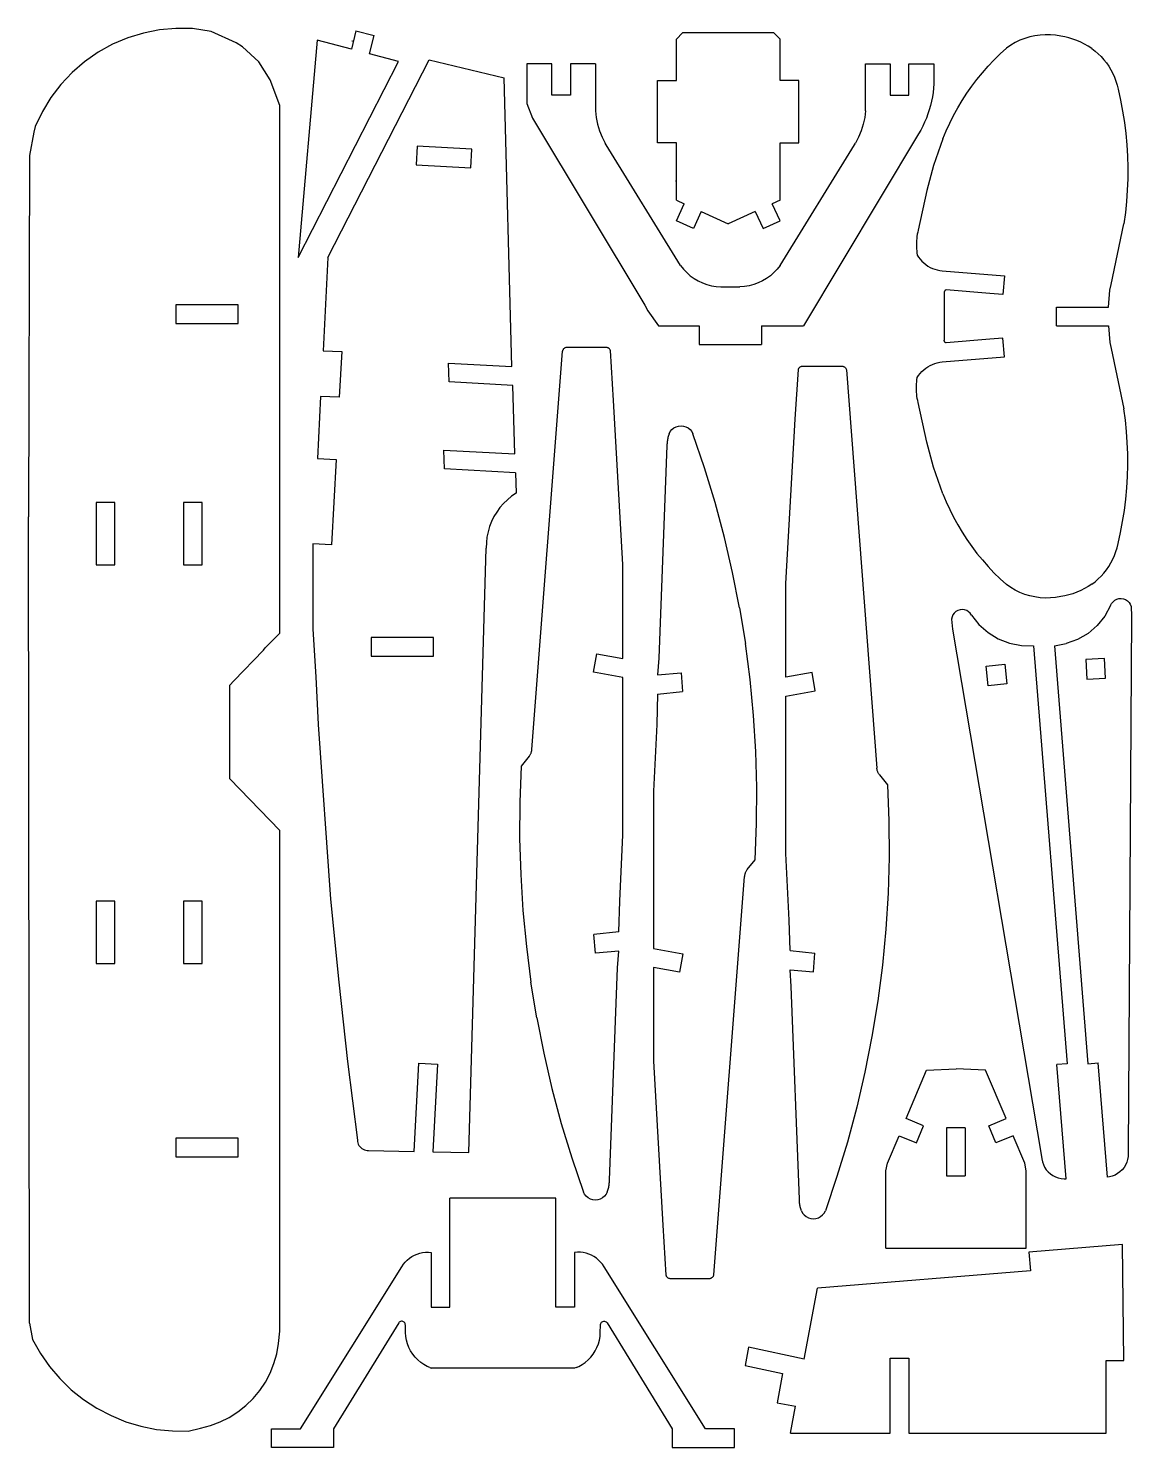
# Model space of a CAD drawing. Extents: x -201 to 201, y -128 to 128.
# Drawn here: x 1.7 to 200.9, y -128.1 to 128.1 of the extents above; entities that cross this region are included whole.
import ezdxf

# ---------------------------------------------------------------- set-up
doc = ezdxf.new("R2010")
doc.units = 0
doc.header["$MEASUREMENT"] = 0
doc.layers.get('0').update_dxf_attribs({"linetype": 'CONTINUOUS'})

msp = doc.modelspace()

# ---------------------------------------------------------------- linework, layer by layer
for p, q in [((28.38, 128.08), (25.42, 127.81)), ((31.35, 128.04), (28.38, 128.08)), ((19.67, 126.37), (16.93, 125.21)), ((22.51, 127.24), (19.67, 126.37)), ((25.42, 127.81), (22.51, 127.24)), ((34.71, 127.5), (31.35, 128.04)), ((39.26, 125.49), (34.71, 127.5)), ((53.85, 125.98), (50.44, 86.71)), ((60.08, 124.35), (53.85, 125.98)), ((60.88, 127.63), (60.08, 124.35)), ((60.23, 125.79), (60.11, 125.79)), ((60.88, 127.63), (64.14, 126.77)), ((63.35, 123.49), (64.14, 126.77)), ((118.73, 126.16), (119.85, 127.29)), ((118.73, 118.66), (118.73, 126.16)), ((136.35, 127.29), (119.85, 127.29)), ((137.47, 126.16), (136.35, 127.29)), ((137.47, 118.66), (137.47, 126.16)), ((179.92, 125.52), (179.1, 125.04)), ((180.76, 125.93), (179.92, 125.52)), ((181.64, 126.27), (180.76, 125.93)), ((182.54, 126.55), (181.64, 126.27)), ((183.46, 126.75), (182.54, 126.55)), ((184.39, 126.88), (183.46, 126.75)), ((185.33, 126.94), (184.39, 126.88)), ((186.27, 126.93), (185.33, 126.94)), ((187.2, 126.84), (186.27, 126.93)), ((188.13, 126.68), (187.2, 126.84)), ((188.88, 126.55), (188.13, 126.68)), ((189.62, 126.37), (188.88, 126.55)), ((190.34, 126.15), (189.62, 126.37)), ((191.06, 125.89), (190.34, 126.15)), ((191.75, 125.59), (191.06, 125.89)), ((192.43, 125.24), (191.75, 125.59)), ((14.33, 123.77), (11.89, 122.07)), ((16.93, 125.21), (14.33, 123.77)), ((40.41, 124.75), (39.26, 125.49)), ((43.35, 122.04), (40.41, 124.75)), ((68.58, 122.12), (63.35, 123.49)), ((176.07, 122.37), (177.18, 123.46)), ((177.18, 123.46), (178.33, 124.51)), ((179.1, 125.04), (178.33, 124.51)), ((193.09, 124.86), (192.43, 125.24)), ((193.72, 124.44), (193.09, 124.86)), ((193.72, 124.44), (194.32, 123.99)), ((194.32, 123.99), (194.88, 123.51)), ((194.88, 123.51), (195.41, 122.99)), ((195.41, 122.99), (195.91, 122.43)), ((11.89, 122.07), (9.64, 120.13)), ((45.38, 118.78), (43.35, 122.04)), ((50.44, 86.71), (68.58, 122.12)), ((55.81, 86.71), (74.1, 122.41)), ((74.1, 122.41), (87.64, 119.13)), ((74.1, 122.41), (74.1, 122.41)), ((96.23, 121.66), (91.73, 121.66)), ((91.73, 121.66), (91.73, 114.54)), ((96.23, 116.04), (96.23, 121.66)), ((99.6, 121.66), (99.6, 116.04)), ((104.1, 121.66), (99.6, 121.66)), ((104.1, 121.66), (104.1, 113.2)), ((152.85, 121.66), (157.35, 121.66)), ((152.85, 113.2), (152.85, 121.66)), ((157.35, 121.66), (157.35, 116.04)), ((160.73, 116.04), (160.73, 121.66)), ((160.73, 121.66), (165.23, 121.66)), ((165.23, 121.66), (165.23, 118.1)), ((173.98, 120.08), (175.01, 121.24)), ((175.01, 121.24), (176.07, 122.37)), ((196.38, 121.85), (195.91, 122.43)), ((196.38, 121.85), (196.8, 121.24)), ((196.8, 121.24), (197.19, 120.6)), ((197.19, 120.6), (197.54, 119.94)), ((7.61, 117.96), (5.81, 115.6)), ((9.64, 120.13), (7.61, 117.96)), ((47.1, 114.16), (45.38, 118.78)), ((89.01, 67.06), (87.64, 119.13)), ((115.35, 107.41), (115.35, 118.66)), ((115.35, 118.66), (118.73, 118.66)), ((140.85, 118.66), (137.47, 118.66)), ((140.85, 107.41), (140.85, 118.66)), ((165.23, 118.1), (165.17, 117.3)), ((172.06, 117.63), (173, 118.87)), ((173, 118.87), (173.98, 120.08)), ((197.54, 119.94), (197.84, 119.26)), ((197.84, 119.26), (198.1, 118.56)), ((198.1, 118.56), (198.32, 117.85)), ((198.32, 117.85), (198.49, 117.13)), ((5.81, 115.6), (4.26, 113.06)), ((99.6, 116.04), (96.23, 116.04)), ((157.35, 116.04), (160.73, 116.04)), ((164.96, 115.72), (164.8, 114.94)), ((165.08, 116.51), (164.96, 115.72)), ((165.17, 117.3), (165.08, 116.51)), ((170.32, 115.06), (171.17, 116.36)), ((171.17, 116.36), (172.06, 117.63)), ((198.49, 117.13), (198.93, 115.13)), ((4.26, 113.06), (2.98, 110.38)), ((47.1, 18.91), (47.1, 114.16)), ((91.73, 114.54), (92.78, 111.88)), ((104.1, 113.2), (104.23, 111.97)), ((152.85, 113.2), (152.73, 111.97)), ((164.4, 113.39), (164.15, 112.63)), ((164.62, 114.16), (164.4, 113.39)), ((164.8, 114.94), (164.62, 114.16)), ((168.78, 112.36), (169.53, 113.72)), ((169.53, 113.72), (170.32, 115.06)), ((198.93, 115.13), (199.31, 113.13)), ((199.31, 113.13), (199.62, 111.11)), ((2.98, 110.38), (2.72, 109.32)), ((92.78, 111.88), (113.03, 78.13)), ((104.23, 111.97), (104.47, 110.77)), ((104.47, 110.77), (104.83, 109.59)), ((152.48, 110.77), (152.12, 109.59)), ((152.73, 111.97), (152.48, 110.77)), ((163.22, 110.42), (162.86, 109.71)), ((163.56, 111.14), (163.22, 110.42)), ((163.87, 111.88), (163.56, 111.14)), ((164.15, 112.63), (163.87, 111.88)), ((167.43, 109.56), (168.08, 110.97)), ((168.08, 110.97), (168.78, 112.36)), ((199.62, 111.11), (199.87, 109.08)), ((2.72, 109.32), (1.91, 105.16)), ((104.83, 109.59), (105.31, 108.46)), ((105.31, 108.46), (105.9, 107.38)), ((162.46, 109.02), (141.69, 74.4)), ((151.64, 108.46), (151.05, 107.38)), ((152.12, 109.59), (151.64, 108.46)), ((162.86, 109.71), (162.46, 109.02)), ((166.84, 108.13), (165.15, 103.33)), ((166.84, 108.13), (167.43, 109.56)), ((199.87, 109.08), (200.05, 107.05)), ((1.91, 105.16), (1.73, 39.91)), ((71.9, 106.8), (71.73, 103.43)), ((81.78, 106.28), (71.9, 106.8)), ((81.6, 102.91), (81.78, 106.28)), ((106.05, 107.08), (105.9, 107.38)), ((119.48, 85.29), (106.05, 107.08)), ((118.73, 107.41), (115.35, 107.41)), ((118.73, 97.06), (118.73, 107.41)), ((137.47, 107.41), (140.85, 107.41)), ((137.47, 97.06), (137.47, 107.41)), ((137.48, 85.29), (150.9, 107.08)), ((150.9, 107.08), (151.05, 107.38)), ((200.05, 107.05), (200.17, 105.01)), ((71.73, 103.43), (81.6, 102.91)), ((165.15, 103.33), (163.96, 98.82)), ((200.17, 105.01), (200.23, 102.97)), ((200.23, 102.97), (200.22, 100.93)), ((118.72, 100.46), (118.73, 100.86)), ((118.73, 100.44), (118.72, 100.46)), ((200.22, 100.93), (200.15, 98.89)), ((163.96, 98.82), (162.38, 91.64)), ((200.15, 98.89), (200.02, 96.86)), ((118.73, 97.06), (120.15, 96.42)), ((118.75, 93.35), (120.15, 96.42)), ((123.22, 95.02), (121.82, 91.95)), ((123.22, 95.02), (128.1, 92.79)), ((132.98, 95.02), (128.1, 92.79)), ((132.98, 95.02), (134.38, 91.95)), ((137.47, 97.06), (136.05, 96.42)), ((137.45, 93.35), (136.05, 96.42)), ((199.82, 94.82), (199.55, 92.8)), ((200.02, 96.86), (199.82, 94.82)), ((121.82, 91.95), (118.75, 93.35)), ((134.38, 91.95), (137.45, 93.35)), ((197.23, 81.88), (199.55, 92.8)), ((162.09, 89.79), (162.07, 89.41)), ((162.12, 90.16), (162.09, 89.79)), ((162.17, 90.53), (162.12, 90.16)), ((162.22, 90.91), (162.17, 90.53)), ((162.3, 91.28), (162.22, 90.91)), ((162.38, 91.64), (162.3, 91.28)), ((162.07, 89.41), (162.06, 89.04)), ((162.06, 89.04), (162.07, 88.66)), ((162.07, 88.66), (162.09, 88.28)), ((162.09, 88.28), (162.12, 87.91)), ((162.12, 87.91), (162.17, 87.54)), ((162.17, 87.54), (162.23, 87.16)), ((162.23, 87.16), (162.47, 86.77)), ((55.81, 86.71), (54.93, 69.9)), ((119.48, 85.29), (120.01, 84.62)), ((120.01, 84.62), (120.6, 84)), ((136.94, 84.62), (136.35, 84)), ((137.48, 85.29), (136.94, 84.62)), ((162.47, 86.77), (162.75, 86.4)), ((162.75, 86.4), (163.06, 86.06)), ((163.06, 86.06), (163.39, 85.74)), ((163.39, 85.74), (163.75, 85.45)), ((163.75, 85.45), (164.13, 85.18)), ((164.13, 85.18), (164.53, 84.95)), ((164.53, 84.95), (164.95, 84.76)), ((164.95, 84.76), (165.39, 84.6)), ((165.39, 84.6), (165.83, 84.47)), ((120.6, 84), (121.25, 83.44)), ((121.25, 83.44), (121.94, 82.95)), ((121.94, 82.95), (122.68, 82.51)), ((122.68, 82.51), (123.45, 82.15)), ((123.45, 82.15), (124.25, 81.86)), ((133.5, 82.15), (132.7, 81.86)), ((134.28, 82.51), (133.5, 82.15)), ((135.01, 82.95), (134.28, 82.51)), ((135.71, 83.44), (135.01, 82.95)), ((136.35, 84), (135.71, 83.44)), ((165.83, 84.47), (166.28, 84.38)), ((166.28, 84.38), (166.74, 84.33)), ((166.74, 84.33), (177.98, 83.41)), ((177.98, 83.41), (177.7, 80.04)), ((124.25, 81.86), (125.08, 81.64)), ((125.08, 81.64), (125.92, 81.5)), ((125.92, 81.5), (126.77, 81.43)), ((126.77, 81.43), (130.18, 81.43)), ((131.03, 81.5), (130.18, 81.43)), ((131.87, 81.64), (131.03, 81.5)), ((132.7, 81.86), (131.87, 81.64)), ((167.12, 80.57), (167.1, 80.52)), ((167.1, 80.52), (167.1, 80.47)), ((167.1, 80.47), (167.1, 80.41)), ((167.1, 80.41), (167.1, 71.79)), ((167.13, 80.62), (167.12, 80.57)), ((167.16, 80.67), (167.13, 80.62)), ((167.19, 80.72), (167.16, 80.67)), ((167.22, 80.76), (167.19, 80.72)), ((167.26, 80.79), (167.22, 80.76)), ((167.3, 80.83), (167.26, 80.79)), ((167.35, 80.85), (167.3, 80.83)), ((167.4, 80.87), (167.35, 80.85)), ((167.45, 80.88), (167.4, 80.87)), ((175.34, 80.24), (167.45, 80.88)), ((177.7, 80.04), (175.34, 80.24)), ((196.73, 77.79), (196.97, 80.82)), ((196.97, 80.82), (197.23, 81.88)), ((39.6, 78.16), (28.35, 78.16)), ((28.35, 78.16), (28.35, 74.79)), ((39.6, 74.79), (39.6, 78.16)), ((113.03, 78.13), (113.55, 77.08)), ((113.55, 77.08), (115.49, 74.4)), ((187.35, 74.41), (187.35, 77.79)), ((187.35, 77.79), (196.73, 77.79)), ((28.35, 74.79), (39.6, 74.79)), ((115.49, 74.4), (122.85, 74.4)), ((122.85, 74.4), (122.85, 71.03)), ((134.1, 74.4), (134.1, 71.03)), ((134.1, 74.4), (141.69, 74.4)), ((187.35, 74.41), (196.73, 74.41)), ((196.73, 74.41), (196.97, 71.38)), ((167.1, 71.74), (167.1, 71.79)), ((167.1, 71.68), (167.1, 71.74)), ((175.34, 71.96), (167.45, 71.32)), ((177.7, 72.16), (175.34, 71.96)), ((177.98, 68.79), (177.7, 72.16)), ((54.93, 69.9), (58.3, 69.73)), ((58.3, 69.73), (57.87, 61.49)), ((92.63, -2.07), (98.16, 69.83)), ((98.18, 69.92), (98.16, 69.83)), ((98.22, 70.01), (98.18, 69.92)), ((98.26, 70.09), (98.22, 70.01)), ((98.31, 70.16), (98.26, 70.09)), ((98.37, 70.23), (98.31, 70.16)), ((98.44, 70.3), (98.37, 70.23)), ((98.51, 70.35), (98.44, 70.3)), ((98.59, 70.4), (98.51, 70.35)), ((98.68, 70.44), (98.59, 70.4)), ((98.76, 70.46), (98.68, 70.44)), ((98.85, 70.48), (98.76, 70.46)), ((98.95, 70.49), (98.85, 70.48)), ((106.06, 70.49), (98.95, 70.49)), ((106.15, 70.49), (106.06, 70.49)), ((106.23, 70.47), (106.15, 70.49)), ((106.32, 70.45), (106.23, 70.47)), ((106.4, 70.42), (106.32, 70.45)), ((106.47, 70.38), (106.4, 70.42)), ((106.54, 70.34), (106.47, 70.38)), ((106.61, 70.28), (106.54, 70.34)), ((106.67, 70.22), (106.61, 70.28)), ((106.72, 70.15), (106.67, 70.22)), ((106.76, 70.07), (106.72, 70.15)), ((106.8, 70), (106.76, 70.07)), ((106.82, 69.91), (106.8, 70)), ((107.4, 60.9), (106.82, 69.91)), ((122.85, 71.03), (134.1, 71.03)), ((167.12, 71.63), (167.1, 71.68)), ((167.13, 71.58), (167.12, 71.63)), ((167.16, 71.53), (167.13, 71.58)), ((167.19, 71.49), (167.16, 71.53)), ((167.22, 71.44), (167.19, 71.49)), ((167.26, 71.41), (167.22, 71.44)), ((167.3, 71.38), (167.26, 71.41)), ((167.35, 71.35), (167.3, 71.38)), ((167.4, 71.33), (167.35, 71.35)), ((167.45, 71.32), (167.4, 71.33)), ((196.97, 71.38), (197.23, 70.32)), ((197.23, 70.32), (199.55, 59.4)), ((77.68, 64.26), (77.56, 67.66)), ((77.56, 67.66), (89.01, 67.06)), ((140.76, 66.54), (140.78, 66.62)), ((140.78, 66.62), (140.82, 66.7)), ((140.82, 66.7), (140.86, 66.77)), ((140.86, 66.77), (140.91, 66.84)), ((140.91, 66.84), (140.97, 66.9)), ((140.97, 66.9), (141.03, 66.96)), ((141.03, 66.96), (141.11, 67.01)), ((141.11, 67.01), (141.18, 67.05)), ((141.18, 67.05), (141.26, 67.08)), ((141.26, 67.08), (141.34, 67.1)), ((141.34, 67.1), (141.43, 67.11)), ((141.43, 67.11), (141.52, 67.11)), ((141.52, 67.11), (148.63, 67.11)), ((148.63, 67.11), (148.72, 67.11)), ((148.72, 67.11), (148.81, 67.09)), ((148.81, 67.09), (148.9, 67.06)), ((148.9, 67.06), (148.99, 67.02)), ((148.99, 67.02), (149.07, 66.98)), ((149.07, 66.98), (149.14, 66.92)), ((149.14, 66.92), (149.21, 66.86)), ((149.21, 66.86), (149.27, 66.79)), ((149.27, 66.79), (149.32, 66.71)), ((149.32, 66.71), (149.36, 66.63)), ((149.36, 66.63), (149.39, 66.55)), ((163.39, 66.47), (163.75, 66.76)), ((163.75, 66.76), (164.13, 67.02)), ((164.13, 67.02), (164.53, 67.25)), ((164.53, 67.25), (164.95, 67.44)), ((164.95, 67.44), (165.39, 67.61)), ((165.39, 67.61), (165.83, 67.73)), ((165.83, 67.73), (166.28, 67.82)), ((166.28, 67.82), (166.74, 67.87)), ((166.74, 67.87), (177.98, 68.79)), ((89.23, 63.65), (77.68, 64.26)), ((140.18, 57.53), (140.76, 66.54)), ((149.39, 66.55), (149.42, 66.46)), ((149.42, 66.46), (154.95, -5.44)), ((162.09, 63.92), (162.12, 64.29)), ((162.12, 64.29), (162.17, 64.67)), ((162.17, 64.67), (162.23, 65.04)), ((162.23, 65.04), (162.47, 65.43)), ((162.47, 65.43), (162.75, 65.8)), ((162.75, 65.8), (163.06, 66.15)), ((163.06, 66.15), (163.39, 66.47)), ((54.5, 61.66), (53.91, 50.43)), ((57.87, 61.49), (54.5, 61.66)), ((89.58, 51.28), (89.23, 63.65)), ((162.06, 63.17), (162.07, 63.54)), ((162.07, 62.79), (162.06, 63.17)), ((162.07, 63.54), (162.09, 63.92)), ((162.09, 62.42), (162.07, 62.79)), ((162.12, 62.04), (162.09, 62.42)), ((162.17, 61.67), (162.12, 62.04)), ((162.22, 61.3), (162.17, 61.67)), ((109.07, 31.29), (107.4, 60.9)), ((162.3, 60.93), (162.22, 61.3)), ((162.38, 60.56), (162.3, 60.93)), ((163.96, 53.39), (162.38, 60.56)), ((199.82, 57.38), (199.55, 59.4)), ((138.51, 27.91), (140.18, 57.53)), ((200.02, 55.35), (199.82, 57.38)), ((117.13, 53.87), (117.1, 53.69)), ((117.16, 54.04), (117.13, 53.87)), ((117.2, 54.22), (117.16, 54.04)), ((117.25, 54.4), (117.2, 54.22)), ((117.3, 54.57), (117.25, 54.4)), ((117.35, 54.74), (117.3, 54.57)), ((117.41, 54.91), (117.35, 54.74)), ((117.41, 54.91), (117.63, 55.32)), ((117.63, 55.32), (117.92, 55.67)), ((117.92, 55.67), (118.27, 55.96)), ((118.27, 55.96), (118.68, 56.17)), ((118.68, 56.17), (119.11, 56.31)), ((119.11, 56.31), (119.57, 56.35)), ((119.57, 56.35), (120.02, 56.31)), ((120.02, 56.31), (120.46, 56.17)), ((120.46, 56.17), (120.87, 55.96)), ((120.87, 55.96), (121.22, 55.67)), ((121.22, 55.67), (121.51, 55.32)), ((121.51, 55.32), (121.73, 54.91)), ((123.82, 48.74), (121.73, 54.91)), ((200.15, 53.31), (200.02, 55.35)), ((76.87, 48.56), (76.75, 51.95)), ((76.75, 51.95), (89.58, 51.28)), ((117.03, 52.78), (115.55, 14.42)), ((117.04, 53.15), (117.03, 52.96)), ((117.03, 52.96), (117.03, 52.78)), ((117.06, 53.33), (117.04, 53.15)), ((117.07, 53.51), (117.06, 53.33)), ((117.1, 53.69), (117.07, 53.51)), ((165.15, 48.88), (163.96, 53.39)), ((200.22, 51.27), (200.15, 53.31)), ((200.23, 49.23), (200.22, 51.27)), ((53.91, 50.43), (57.28, 50.25)), ((57.28, 50.25), (56.47, 34.86)), ((125.72, 42.51), (123.82, 48.74)), ((166.84, 44.08), (165.15, 48.88)), ((200.17, 47.19), (200.23, 49.23)), ((89.68, 47.89), (76.87, 48.56)), ((89.68, 47.89), (89.78, 44.18)), ((200.05, 45.15), (200.17, 47.19)), ((88.97, 43.63), (88.21, 43.01)), ((89.78, 44.18), (88.97, 43.63)), ((166.84, 44.08), (167.43, 42.64)), ((199.87, 43.12), (200.05, 45.15)), ((17.33, 42.5), (13.96, 42.5)), ((13.96, 42.5), (13.96, 31.25)), ((17.33, 31.25), (17.33, 42.5)), ((33.08, 42.5), (29.71, 42.5)), ((29.71, 42.5), (29.71, 31.25)), ((33.08, 31.25), (33.08, 42.5)), ((86.86, 41.58), (86.29, 40.79)), ((87.51, 42.33), (86.86, 41.58)), ((88.21, 43.01), (87.51, 42.33)), ((127.4, 36.21), (125.72, 42.51)), ((167.43, 42.64), (168.08, 41.23)), ((168.08, 41.23), (168.78, 39.84)), ((199.31, 39.08), (199.62, 41.09)), ((199.62, 41.09), (199.87, 43.12)), ((1.91, -105.59), (1.73, 39.91)), ((85.35, 39.07), (85, 38.15)), ((85.78, 39.95), (85.35, 39.07)), ((86.29, 40.79), (85.78, 39.95)), ((168.78, 39.84), (169.53, 38.48)), ((169.53, 38.48), (170.32, 37.15)), ((198.93, 37.07), (199.31, 39.08)), ((84.53, 36.24), (84.43, 35.27)), ((84.73, 37.21), (84.53, 36.24)), ((85, 38.15), (84.73, 37.21)), ((128.88, 29.86), (127.4, 36.21)), ((170.32, 37.15), (171.17, 35.84)), ((198.49, 35.08), (198.93, 37.07)), ((56.47, 34.86), (53.1, 35.04)), ((53.1, 35.04), (53.1, 19.66)), ((56.48, 34.86), (56.47, 34.86)), ((81.23, -74.84), (84.41, 34.28)), ((84.43, 35.27), (84.41, 34.28)), ((171.17, 35.84), (172.06, 34.57)), ((172.06, 34.57), (173, 33.33)), ((173, 33.33), (173.98, 32.13)), ((197.84, 32.94), (198.1, 33.64)), ((198.1, 33.64), (198.32, 34.35)), ((198.32, 34.35), (198.49, 35.08)), ((13.96, 31.25), (17.33, 31.25)), ((29.71, 31.25), (33.08, 31.25)), ((109.07, 14.35), (109.07, 31.29)), ((173.98, 32.13), (175.01, 30.96)), ((175.01, 30.96), (176.07, 29.83)), ((196.38, 30.35), (196.8, 30.96)), ((196.8, 30.96), (197.19, 31.6)), ((197.19, 31.6), (197.54, 32.26)), ((197.54, 32.26), (197.84, 32.94)), ((130.14, 23.47), (128.88, 29.86)), ((176.07, 29.83), (177.18, 28.74)), ((177.18, 28.74), (178.33, 27.69)), ((193.72, 27.76), (194.32, 28.21)), ((194.32, 28.21), (194.88, 28.7)), ((194.88, 28.7), (195.41, 29.22)), ((195.41, 29.22), (195.91, 29.77)), ((195.91, 29.77), (196.38, 30.35)), ((138.5, 10.98), (138.51, 27.91)), ((179.1, 27.16), (178.33, 27.69)), ((179.92, 26.68), (179.1, 27.16)), ((180.76, 26.27), (179.92, 26.68)), ((181.64, 25.93), (180.76, 26.27)), ((182.54, 25.66), (181.64, 25.93)), ((183.46, 25.45), (182.54, 25.66)), ((188.88, 25.65), (188.13, 25.52)), ((189.62, 25.83), (188.88, 25.65)), ((190.34, 26.05), (189.62, 25.83)), ((191.06, 26.31), (190.34, 26.05)), ((191.75, 26.62), (191.06, 26.31)), ((192.43, 26.96), (191.75, 26.62)), ((193.09, 27.34), (192.43, 26.96)), ((193.72, 27.76), (193.09, 27.34)), ((130.14, 23.47), (131.19, 17.04)), ((169.95, 23.15), (169.57, 23.03)), ((170.36, 23.19), (169.95, 23.15)), ((170.76, 23.14), (170.36, 23.19)), ((171.15, 23.01), (170.76, 23.14)), ((184.39, 25.32), (183.46, 25.45)), ((185.33, 25.26), (184.39, 25.32)), ((186.27, 25.28), (185.33, 25.26)), ((187.2, 25.36), (186.27, 25.28)), ((188.13, 25.52), (187.2, 25.36)), ((197.14, 23.91), (196.09, 22)), ((197.14, 23.91), (197.32, 24.28)), ((197.32, 24.28), (197.57, 24.6)), ((197.57, 24.6), (197.88, 24.86)), ((197.88, 24.86), (198.24, 25.05)), ((198.24, 25.05), (198.63, 25.16)), ((198.63, 25.16), (199.04, 25.19)), ((199.04, 25.19), (199.44, 25.13)), ((199.44, 25.13), (199.82, 24.99)), ((199.82, 24.99), (200.17, 24.77)), ((200.17, 24.77), (200.46, 24.48)), ((200.46, 24.48), (200.68, 24.14)), ((200.68, 24.14), (200.82, 23.76)), ((200.82, 23.76), (200.93, 21.97)), ((168.5, 21.85), (168.42, 21.45)), ((168.42, 21.45), (168.6, 19.67)), ((168.67, 22.22), (168.5, 21.85)), ((168.91, 22.55), (168.67, 22.22)), ((169.21, 22.82), (168.91, 22.55)), ((169.57, 23.03), (169.21, 22.82)), ((171.5, 22.8), (171.15, 23.01)), ((171.8, 22.53), (171.5, 22.8)), ((172.03, 22.19), (171.8, 22.53)), ((172.03, 22.19), (173.37, 20.47)), ((196.09, 22), (194.72, 20.3)), ((200.93, 21.97), (200.32, -74.57)), ((44.48, 16.29), (47.1, 18.91)), ((53.1, 19.66), (53.65, 11.05)), ((63.6, 18.16), (63.6, 14.79)), ((74.85, 18.16), (63.6, 18.16)), ((74.85, 14.79), (74.85, 18.16)), ((168.6, 19.67), (184.64, -75.53)), ((173.37, 20.47), (175, 19.02)), ((175, 19.02), (176.86, 17.88)), ((193.06, 18.88), (191.18, 17.78)), ((194.72, 20.3), (193.06, 18.88)), ((38.85, 10.29), (44.18, 15.88)), ((44.18, 15.88), (44.48, 16.29)), ((132.03, 10.58), (131.19, 17.04)), ((176.86, 17.88), (178.9, 17.1)), ((178.9, 17.1), (181.04, 16.68)), ((181.04, 16.68), (183.23, 16.66)), ((183.23, 16.66), (189.3, -58.79)), ((186.98, 16.66), (189.13, 17.03)), ((186.98, 16.66), (193.05, -58.79)), ((191.18, 17.78), (189.13, 17.03)), ((63.6, 14.79), (74.85, 14.79)), ((103.75, 11.9), (104.36, 15.22)), ((104.36, 15.22), (109.07, 14.35)), ((115.55, 14.42), (115.35, 11.41)), ((174.68, 12.95), (178.03, 13.3)), ((175.05, 9.41), (174.68, 12.95)), ((178.03, 13.3), (178.4, 9.76)), ((196.01, 14.37), (192.64, 14.18)), ((192.64, 14.18), (192.84, 10.62)), ((196.21, 10.81), (196.01, 14.37)), ((38.1, 9.54), (38.85, 10.29)), ((53.65, 11.05), (54.03, 2.42)), ((109.07, 10.92), (103.75, 11.9)), ((109.07, -17.46), (109.07, 10.92)), ((115.35, 11.41), (119.57, 11.79)), ((119.57, 11.79), (119.85, 8.41)), ((132.65, 4.09), (132.03, 10.58)), ((143.22, 11.84), (138.5, 10.98)), ((143.82, 8.52), (143.22, 11.84)), ((192.84, 10.62), (196.21, 10.81)), ((38.1, -7.34), (38.1, 9.54)), ((115.35, 7.93), (115.18, 2.43)), ((115.35, 7.93), (119.85, 8.41)), ((138.51, 7.55), (143.82, 8.52)), ((178.4, 9.76), (175.05, 9.41)), ((138.51, -20.84), (138.51, 7.55)), ((133.05, -2.42), (132.65, 4.09)), ((54.03, 2.42), (56.27, -29.07)), ((115.18, 2.43), (114.6, -9.59)), ((92.53, -2.61), (92.56, -2.5)), ((92.56, -2.5), (92.59, -2.4)), ((92.59, -2.4), (92.61, -2.29)), ((92.61, -2.29), (92.62, -2.18)), ((92.62, -2.18), (92.63, -2.07)), ((133.24, -8.93), (133.05, -2.42)), ((90.7, -5.09), (90.45, -11.6)), ((92.16, -3.28), (90.7, -5.09)), ((92.16, -3.28), (92.23, -3.2)), ((92.23, -3.2), (92.29, -3.11)), ((92.29, -3.11), (92.35, -3.01)), ((92.35, -3.01), (92.4, -2.92)), ((92.4, -2.92), (92.45, -2.82)), ((92.45, -2.82), (92.5, -2.71)), ((92.5, -2.71), (92.53, -2.61)), ((47.1, -16.71), (38.1, -7.34)), ((154.95, -5.55), (154.95, -5.44)), ((154.97, -5.66), (154.95, -5.55)), ((154.99, -5.77), (154.97, -5.66)), ((155.01, -5.88), (154.99, -5.77)), ((155.04, -5.99), (155.01, -5.88)), ((155.08, -6.09), (155.04, -5.99)), ((155.12, -6.19), (155.08, -6.09)), ((155.17, -6.29), (155.12, -6.19)), ((155.23, -6.39), (155.17, -6.29)), ((155.29, -6.48), (155.23, -6.39)), ((155.35, -6.57), (155.29, -6.48)), ((155.42, -6.66), (155.35, -6.57)), ((155.42, -6.66), (156.88, -8.46)), ((114.6, -9.59), (114.6, -37.97)), ((133.22, -15.45), (133.24, -8.93)), ((156.88, -8.46), (157.12, -14.97)), ((90.45, -11.6), (90.43, -18.12)), ((157.12, -14.97), (157.15, -21.49)), ((47.1, -107.09), (47.1, -16.71)), ((108.5, -29.47), (109.07, -17.46)), ((132.98, -21.96), (133.22, -15.45)), ((90.43, -18.12), (90.62, -24.63)), ((131.51, -23.76), (132.98, -21.96)), ((139.08, -32.85), (138.51, -20.84)), ((157.15, -21.49), (156.96, -28.01)), ((90.62, -24.63), (91.02, -31.13)), ((125.51, -96.88), (131.04, -24.98)), ((131.05, -24.87), (131.04, -24.98)), ((131.06, -24.76), (131.05, -24.87)), ((131.08, -24.65), (131.06, -24.76)), ((131.11, -24.54), (131.08, -24.65)), ((131.14, -24.44), (131.11, -24.54)), ((131.18, -24.33), (131.14, -24.44)), ((131.22, -24.23), (131.18, -24.33)), ((131.27, -24.13), (131.22, -24.23)), ((131.32, -24.03), (131.27, -24.13)), ((131.38, -23.94), (131.32, -24.03)), ((131.44, -23.85), (131.38, -23.94)), ((131.51, -23.76), (131.44, -23.85)), ((156.96, -28.01), (156.55, -34.51)), ((13.96, -29.46), (13.96, -40.71)), ((17.33, -29.46), (13.96, -29.46)), ((17.33, -40.71), (17.33, -29.46)), ((33.08, -29.46), (29.71, -29.46)), ((29.71, -29.46), (29.71, -40.71)), ((33.08, -40.71), (33.08, -29.46)), ((56.27, -29.07), (57.77, -44.07)), ((108.32, -34.97), (108.5, -29.47)), ((91.02, -31.13), (91.64, -37.62)), ((139.25, -38.35), (139.08, -32.85)), ((108.32, -34.97), (103.82, -35.46)), ((104.1, -38.84), (103.82, -35.46)), ((156.55, -34.51), (155.93, -41)), ((91.64, -37.62), (92.48, -44.09)), ((114.6, -37.97), (119.92, -38.94)), ((139.25, -38.35), (143.76, -38.84)), ((13.96, -40.71), (17.33, -40.71)), ((29.71, -40.71), (33.08, -40.71)), ((108.32, -38.46), (104.1, -38.84)), ((108.12, -41.47), (108.32, -38.46)), ((119.92, -38.94), (119.31, -42.26)), ((143.48, -42.21), (143.76, -38.84)), ((106.64, -79.83), (108.12, -41.47)), ((114.6, -41.4), (114.6, -58.34)), ((119.31, -42.26), (114.6, -41.4)), ((139.26, -41.84), (143.48, -42.21)), ((139.45, -44.84), (139.26, -41.84)), ((155.93, -41), (155.1, -47.46)), ((57.77, -44.07), (59.32, -58.36)), ((93.53, -50.52), (92.48, -44.09)), ((140.94, -83.21), (139.45, -44.84)), ((155.1, -47.46), (154.05, -53.89)), ((93.53, -50.52), (94.8, -56.91)), ((154.05, -53.89), (152.78, -60.29)), ((59.32, -58.36), (61.14, -72.57)), ((71.39, -74.63), (72.23, -58.71)), ((72.23, -58.71), (75.6, -58.89)), ((75.6, -58.89), (74.77, -74.7)), ((94.8, -56.91), (96.27, -63.26)), ((114.6, -58.34), (116.28, -87.95)), ((189.3, -58.79), (187.45, -58.94)), ((193.05, -58.79), (194.9, -58.64)), ((196.55, -79.27), (194.9, -58.64)), ((152.78, -60.29), (151.31, -66.63)), ((160.24, -68.67), (163.92, -59.94)), ((163.92, -59.94), (169.24, -59.74)), ((174.57, -59.94), (169.24, -59.74)), ((178.25, -68.67), (174.57, -59.94)), ((189.11, -79.57), (187.45, -58.94)), ((96.27, -63.26), (97.95, -69.55)), ((151.31, -66.63), (149.62, -72.93)), ((163.37, -69.98), (160.24, -68.67)), ((175.12, -69.98), (178.25, -68.67)), ((97.95, -69.55), (99.85, -75.79)), ((162.06, -73.09), (163.37, -69.98)), ((167.48, -70.34), (167.48, -79.01)), ((170.85, -70.34), (167.48, -70.34)), ((170.85, -70.34), (170.85, -79.01)), ((176.43, -73.09), (175.12, -69.98)), ((39.6, -72.21), (28.35, -72.21)), ((28.35, -72.21), (28.35, -75.59)), ((39.6, -75.59), (39.6, -72.21)), ((61.14, -72.57), (61.16, -72.82)), ((61.16, -72.82), (61.22, -73.08)), ((61.22, -73.08), (61.3, -73.32)), ((61.3, -73.32), (61.42, -73.54)), ((61.42, -73.54), (61.57, -73.75)), ((61.57, -73.75), (61.75, -73.94)), ((61.75, -73.94), (61.95, -74.1)), ((61.95, -74.1), (62.17, -74.24)), ((62.17, -74.24), (62.4, -74.34)), ((149.62, -72.93), (147.73, -79.17)), ((156.83, -76.76), (158.93, -71.78)), ((158.93, -71.78), (162.06, -73.09)), ((179.56, -71.78), (176.43, -73.09)), ((181.66, -76.76), (179.56, -71.78)), ((28.35, -75.59), (39.6, -75.59)), ((62.4, -74.34), (62.65, -74.41)), ((62.65, -74.41), (62.91, -74.45)), ((62.91, -74.45), (63.16, -74.45)), ((63.16, -74.45), (71.39, -74.63)), ((74.77, -74.7), (81.23, -74.84)), ((99.85, -75.79), (101.95, -81.96)), ((156.58, -78.15), (156.83, -76.76)), ((181.91, -78.15), (181.66, -76.76)), ((184.64, -75.53), (184.71, -75.96)), ((184.71, -75.96), (184.82, -76.48)), ((184.82, -76.48), (184.99, -76.99)), ((200.06, -76.58), (199.84, -77.07)), ((200.21, -76.07), (200.06, -76.58)), ((200.3, -75.54), (200.21, -76.07)), ((200.32, -75), (200.3, -75.54)), ((200.32, -74.57), (200.32, -75)), ((147.73, -79.17), (145.63, -85.34)), ((156.58, -92.09), (156.58, -78.15)), ((167.48, -79.01), (170.85, -79.01)), ((181.91, -92.09), (181.91, -78.15)), ((184.99, -76.99), (185.22, -77.47)), ((185.22, -77.47), (185.52, -77.92)), ((185.52, -77.92), (185.87, -78.32)), ((185.87, -78.32), (186.26, -78.68)), ((186.26, -78.68), (186.7, -78.99)), ((186.7, -78.99), (187.18, -79.23)), ((187.18, -79.23), (187.68, -79.41)), ((196.92, -79.22), (196.55, -79.27)), ((197.44, -79.09), (196.92, -79.22)), ((197.94, -78.89), (197.44, -79.09)), ((198.4, -78.63), (197.94, -78.89)), ((198.83, -78.31), (198.4, -78.63)), ((199.22, -77.94), (198.83, -78.31)), ((199.56, -77.52), (199.22, -77.94)), ((199.84, -77.07), (199.56, -77.52)), ((102.16, -82.36), (101.95, -81.96)), ((106.26, -81.96), (106.04, -82.36)), ((106.26, -81.96), (106.32, -81.79)), ((106.32, -81.79), (106.37, -81.62)), ((106.37, -81.62), (106.42, -81.44)), ((106.42, -81.44), (106.47, -81.27)), ((106.47, -81.27), (106.51, -81.09)), ((106.51, -81.09), (106.54, -80.91)), ((106.54, -80.91), (106.57, -80.73)), ((106.57, -80.73), (106.6, -80.55)), ((106.6, -80.55), (106.62, -80.37)), ((106.62, -80.37), (106.63, -80.19)), ((106.63, -80.19), (106.64, -80.01)), ((106.64, -80.01), (106.64, -79.83)), ((187.68, -79.41), (188.21, -79.53)), ((188.21, -79.53), (188.74, -79.58)), ((188.74, -79.58), (189.11, -79.57)), ((77.85, -102.71), (77.85, -83.07)), ((96.98, -83.07), (77.85, -83.07)), ((96.98, -102.71), (96.98, -83.07)), ((102.45, -82.72), (102.16, -82.36)), ((102.81, -83.01), (102.45, -82.72)), ((103.21, -83.22), (102.81, -83.01)), ((103.65, -83.35), (103.21, -83.22)), ((104.1, -83.4), (103.65, -83.35)), ((104.56, -83.35), (104.1, -83.4)), ((104.99, -83.22), (104.56, -83.35)), ((105.4, -83.01), (104.99, -83.22)), ((105.75, -82.72), (105.4, -83.01)), ((106.04, -82.36), (105.75, -82.72)), ((140.94, -83.39), (140.94, -83.21)), ((140.95, -83.57), (140.94, -83.39)), ((140.96, -83.75), (140.95, -83.57)), ((140.98, -83.93), (140.96, -83.75)), ((141, -84.11), (140.98, -83.93)), ((141.03, -84.29), (141, -84.11)), ((141.07, -84.47), (141.03, -84.29)), ((141.11, -84.64), (141.07, -84.47)), ((141.15, -84.82), (141.11, -84.64)), ((141.2, -84.99), (141.15, -84.82)), ((141.26, -85.16), (141.2, -84.99)), ((141.32, -85.34), (141.26, -85.16)), ((141.32, -85.34), (141.53, -85.74)), ((141.53, -85.74), (141.83, -86.09)), ((141.83, -86.09), (142.18, -86.38)), ((142.18, -86.38), (142.58, -86.6)), ((142.58, -86.6), (143.02, -86.73)), ((143.02, -86.73), (143.47, -86.77)), ((143.47, -86.77), (143.93, -86.73)), ((143.93, -86.73), (144.37, -86.6)), ((144.37, -86.6), (144.77, -86.38)), ((144.77, -86.38), (145.12, -86.09)), ((145.12, -86.09), (145.41, -85.74)), ((145.41, -85.74), (145.63, -85.34)), ((116.28, -87.95), (116.85, -96.96)), ((156.58, -92.09), (181.91, -92.09)), ((199.26, -91.44), (182.39, -92.81)), ((199.53, -112.34), (199.26, -91.44)), ((69.44, -94.99), (69.77, -94.59)), ((69.77, -94.59), (70.14, -94.22)), ((70.14, -94.22), (70.54, -93.89)), ((70.54, -93.89), (70.97, -93.59)), ((70.97, -93.59), (71.43, -93.34)), ((71.43, -93.34), (71.91, -93.14)), ((71.91, -93.14), (72.41, -92.98)), ((72.41, -92.98), (72.92, -92.87)), ((72.92, -92.87), (73.43, -92.81)), ((73.43, -92.81), (73.96, -92.8)), ((73.96, -92.8), (74.48, -92.84)), ((74.48, -92.84), (74.48, -102.71)), ((100.87, -92.8), (100.35, -92.84)), ((100.35, -92.84), (100.35, -102.71)), ((101.39, -92.81), (100.87, -92.8)), ((101.91, -92.87), (101.39, -92.81)), ((102.42, -92.98), (101.91, -92.87)), ((102.92, -93.14), (102.42, -92.98)), ((103.39, -93.34), (102.92, -93.14)), ((103.85, -93.59), (103.39, -93.34)), ((104.28, -93.89), (103.85, -93.59)), ((104.69, -94.22), (104.28, -93.89)), ((105.05, -94.59), (104.69, -94.22)), ((105.38, -94.99), (105.05, -94.59)), ((182.39, -92.81), (182.66, -96.16)), ((50.85, -124.7), (69.15, -95.42)), ((69.15, -95.42), (69.44, -94.99)), ((105.68, -95.42), (105.38, -94.99)), ((123.98, -124.7), (105.68, -95.42)), ((116.85, -96.96), (116.88, -97.04)), ((116.88, -97.04), (116.91, -97.12)), ((116.91, -97.12), (116.95, -97.2)), ((116.95, -97.2), (117, -97.26)), ((117, -97.26), (117.06, -97.33)), ((117.06, -97.33), (117.13, -97.38)), ((125.23, -97.34), (125.3, -97.28)), ((125.3, -97.28), (125.36, -97.21)), ((125.36, -97.21), (125.41, -97.14)), ((125.41, -97.14), (125.45, -97.05)), ((125.45, -97.05), (125.49, -96.97)), ((125.49, -96.97), (125.51, -96.88)), ((182.66, -96.16), (144.22, -99.27)), ((117.13, -97.38), (117.2, -97.43)), ((117.2, -97.43), (117.28, -97.47)), ((117.28, -97.47), (117.36, -97.5)), ((117.36, -97.5), (117.44, -97.52)), ((117.44, -97.52), (117.52, -97.53)), ((117.52, -97.53), (117.61, -97.53)), ((117.61, -97.53), (124.73, -97.53)), ((124.73, -97.53), (124.82, -97.53)), ((124.82, -97.53), (124.91, -97.51)), ((124.91, -97.51), (125, -97.48)), ((125, -97.48), (125.08, -97.45)), ((125.08, -97.45), (125.16, -97.4)), ((125.16, -97.4), (125.23, -97.34)), ((141.8, -112.13), (144.22, -99.27)), ((74.48, -102.71), (77.85, -102.71)), ((100.35, -102.71), (96.98, -102.71)), ((1.91, -105.59), (2.48, -108.59)), ((46.89, -109.31), (47.1, -107.09)), ((68.59, -105.57), (56.85, -124.7)), ((68.68, -105.45), (68.59, -105.57)), ((68.8, -105.37), (68.68, -105.45)), ((68.93, -105.3), (68.8, -105.37)), ((69.07, -105.27), (68.93, -105.3)), ((69.21, -105.27), (69.07, -105.27)), ((69.35, -105.3), (69.21, -105.27)), ((69.48, -105.36), (69.35, -105.3)), ((69.6, -105.45), (69.48, -105.36)), ((69.69, -105.56), (69.6, -105.45)), ((69.76, -105.69), (69.69, -105.56)), ((69.79, -105.83), (69.76, -105.69)), ((69.8, -105.97), (69.79, -105.83)), ((69.83, -107.33), (69.8, -105.97)), ((69.88, -108.02), (69.83, -107.33)), ((104.95, -108.02), (105, -107.33)), ((105, -107.33), (105.03, -105.97)), ((105.03, -105.83), (105.07, -105.69)), ((105.03, -105.97), (105.03, -105.83)), ((105.07, -105.69), (105.14, -105.56)), ((105.14, -105.56), (105.23, -105.45)), ((105.23, -105.45), (105.34, -105.36)), ((105.34, -105.36), (105.47, -105.3)), ((105.47, -105.3), (105.61, -105.27)), ((105.61, -105.27), (105.76, -105.27)), ((105.76, -105.27), (105.9, -105.3)), ((105.9, -105.3), (106.03, -105.37)), ((106.03, -105.37), (106.14, -105.45)), ((106.14, -105.45), (106.23, -105.57)), ((106.23, -105.57), (117.98, -124.7)), ((2.48, -108.59), (3.89, -111.08)), ((46.57, -111.13), (46.89, -109.31)), ((70, -108.7), (69.88, -108.02)), ((70.18, -109.37), (70, -108.7)), ((70.43, -110.02), (70.18, -109.37)), ((70.75, -110.63), (70.43, -110.02)), ((104.08, -110.63), (104.39, -110.02)), ((104.39, -110.02), (104.64, -109.37)), ((104.64, -109.37), (104.83, -108.7)), ((104.83, -108.7), (104.95, -108.02)), ((131.77, -109.96), (131.15, -113.27)), ((141.8, -112.13), (131.77, -109.96)), ((3.89, -111.08), (5.53, -113.44)), ((46.07, -112.9), (46.57, -111.13)), ((71.12, -111.22), (70.75, -110.63)), ((71.55, -111.76), (71.12, -111.22)), ((72.03, -112.26), (71.55, -111.76)), ((72.56, -112.71), (72.03, -112.26)), ((73.12, -113.1), (72.56, -112.71)), ((101.7, -113.1), (102.27, -112.71)), ((102.27, -112.71), (102.8, -112.26)), ((102.8, -112.26), (103.28, -111.76)), ((103.28, -111.76), (103.71, -111.22)), ((103.71, -111.22), (104.08, -110.63)), ((157.35, -125.46), (157.35, -111.96)), ((157.35, -111.96), (160.73, -111.96)), ((160.73, -111.96), (160.73, -125.46)), ((196.35, -112.34), (199.53, -112.34)), ((196.35, -125.46), (196.35, -112.34)), ((5.53, -113.44), (7.4, -115.62)), ((44.52, -116.25), (45.38, -114.62)), ((45.38, -114.62), (46.07, -112.9)), ((73.73, -113.44), (73.12, -113.1)), ((74.2, -113.64), (73.73, -113.44)), ((74.2, -113.64), (74.47, -113.71)), ((100.36, -113.71), (74.47, -113.71)), ((100.63, -113.64), (100.36, -113.71)), ((100.63, -113.64), (101.1, -113.44)), ((101.1, -113.44), (101.7, -113.1)), ((131.15, -113.27), (137.89, -114.73)), ((137.89, -114.73), (136.9, -119.99)), ((7.4, -115.62), (9.46, -117.62)), ((9.46, -117.62), (11.7, -119.41)), ((42.32, -119.21), (43.5, -117.79)), ((43.5, -117.79), (44.52, -116.25)), ((11.7, -119.41), (14.11, -120.98)), ((41, -120.5), (42.32, -119.21)), ((136.9, -119.99), (140.22, -120.6)), ((14.11, -120.98), (16.65, -122.31)), ((16.65, -122.31), (19.31, -123.4)), ((36.34, -123.45), (37.99, -122.63)), ((37.99, -122.63), (39.55, -121.64)), ((39.55, -121.64), (41, -120.5)), ((139.31, -125.46), (140.22, -120.6)), ((19.31, -123.4), (22.06, -124.22)), ((22.06, -124.22), (24.87, -124.78)), ((24.87, -124.78), (27.73, -125.07)), ((27.73, -125.07), (30.6, -125.09)), ((30.6, -125.09), (32.83, -124.56)), ((32.83, -124.56), (34.61, -124.1)), ((34.61, -124.1), (36.34, -123.45)), ((45.6, -124.7), (50.85, -124.7)), ((45.6, -128.08), (45.6, -124.7)), ((56.85, -124.7), (56.85, -128.08)), ((117.98, -124.7), (117.98, -128.08)), ((129.23, -124.7), (123.98, -124.7)), ((129.23, -128.08), (129.23, -124.7)), ((139.31, -125.46), (157.35, -125.46)), ((160.73, -125.46), (196.35, -125.46)), ((56.85, -128.08), (45.6, -128.08)), ((117.98, -128.08), (129.23, -128.08))]:
    msp.add_line(p, q)

doc.saveas('drawing.dxf')
